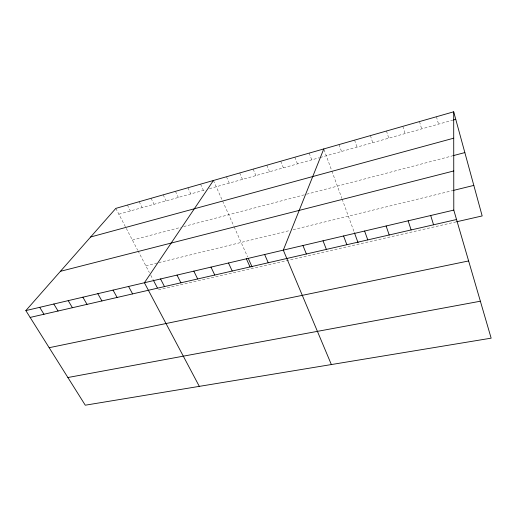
<?xml version="1.0" encoding="UTF-8"?>
<svg xmlns="http://www.w3.org/2000/svg" width="517" height="517" viewBox="0 0 517 517"><rect width="100%" height="100%" fill="white"/><g stroke="black" fill="none" stroke-linecap="round" stroke-linejoin="round"><path stroke-width="0.39" stroke-dasharray="2.58 1.94" d="M118.865 214.193L205.676 189.739M209.443 188.679L319.396 157.711M320.165 157.491L452.756 120.144M132.391 240.075L180.672 227.37M183.703 226.569L305.851 194.424M306.62 194.224L453.319 155.617M145.833 265.796L157.162 263.017M158.693 262.642L289.992 230.466M293.12 229.697L453.306 190.437M158.422 289.895L456.627 221.774M115.827 208.383L137.671 250.183M138.045 250.894L149.368 272.569M150.777 275.257L153.226 279.943M127.402 205.075L130.413 210.936M139.151 201.714L142.136 207.64M151.074 198.308L154.034 204.286M163.172 194.851L166.099 200.887M175.45 191.335L178.352 197.436M187.917 187.774L190.786 193.933M200.57 184.155L203.414 190.379M213.418 180.485L233.871 226.213M234.188 226.924L247.617 256.943M226.465 176.756L229.244 183.102M239.72 172.969L242.46 179.38M253.181 169.117L255.883 175.599M266.856 165.207L269.519 171.76M280.744 161.239L283.374 167.857M294.864 157.2L297.449 163.889M309.205 153.103L311.751 159.863M324.036 149.62L331.617 170.364M331.882 171.088L341.873 198.418M342.131 199.135L354.171 232.081M339.055 144.573L341.511 151.481M354.591 140.126L356.995 147.119M370.398 135.609L372.744 142.686M386.477 131.014L388.765 138.168M402.833 126.335L405.069 133.58M419.487 121.579L421.665 128.907M436.438 116.732L438.552 124.145"/><path stroke-width="0.78" d="M323.784 148.935L283.303 250.131L331.358 364.556M213.418 180.485L144.398 282.754L199.31 386.361M453.693 111.801L453.79 210.096L491.15 338.163L85.273 405.199L25.85 310.588L115.827 208.383L453.693 111.801L482.167 215.938L456.627 221.774M453.506 119.938L455.748 119.304M90.63 236.999L453.719 138.181M453.319 155.617L464.848 152.586M60.418 271.322L453.752 170.965M453.306 190.437L473.818 185.409M25.85 310.588L453.79 210.096M30.148 317.425L456.537 219.518M49.16 347.708L468.622 260.943M67.889 377.52L480.371 301.217M39.712 307.337L43.971 314.252M53.826 304.022L58.059 311.021M68.212 300.642L72.406 307.725M82.869 297.197L87.03 304.364M97.81 293.688L101.927 300.946M113.036 290.115L117.113 297.456M128.565 286.47L132.598 293.902M153.575 280.615L157.388 287.904M160.548 278.96L164.484 286.58M177.021 275.089L180.911 282.812M193.83 271.141L197.668 278.96M210.988 267.115L214.768 275.038M228.501 262.998L232.217 271.031M248.263 258.377L252.083 266.927M246.383 258.797L250.034 266.934M264.646 254.513L268.233 262.759M302.943 245.517L306.381 254.002M323.028 240.799L326.382 249.407M343.579 235.978L346.842 244.709M354.436 232.799L358.074 242.751M364.601 231.041L367.774 239.901M386.115 225.987L389.191 234.983M408.139 220.817L411.112 229.949M430.687 215.518L433.556 224.798"/></g></svg>
